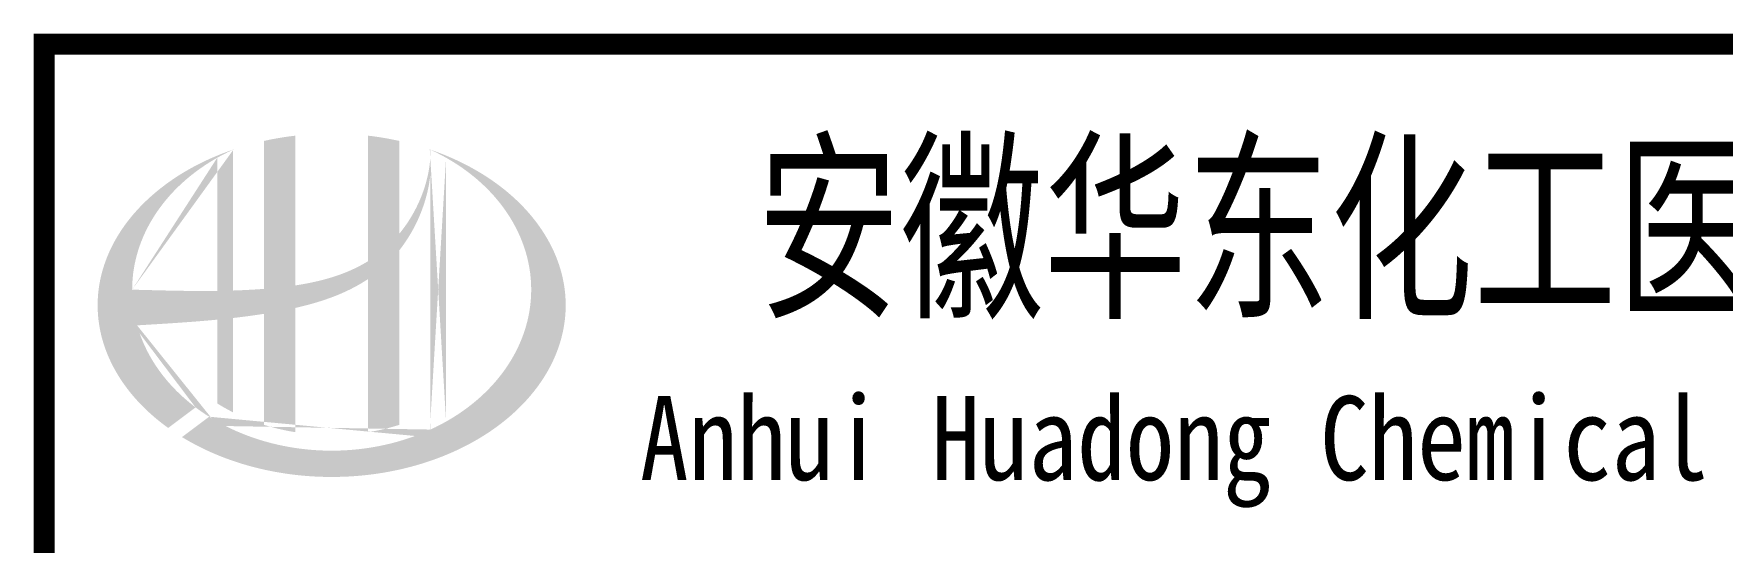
# Model space of a CAD drawing. Extents: x 1234595 to 2088511, y -80443 to 75292.
# Drawn here: x 1412707 to 1418334, y -55259 to -53566 of the extents above; entities that cross this region are included whole.
import ezdxf
from ezdxf.enums import TextEntityAlignment as Align

# ---------------------------------------------------------------- set-up
doc = ezdxf.new("R2010")
doc.units = 0
doc.header["$LTSCALE"] = 1000
doc.header["$MEASUREMENT"] = 0
doc.layers.get('0').update_dxf_attribs({"linetype": 'CONTINUOUS'})
doc.styles.add('ECEC_TQ_S', font='')
doc.styles.get('ECEC_TQ_S').set_extended_font_data('SimSun')

msp = doc.modelspace()

# ---------------------------------------------------------------- hatches: boundary and pattern name
h = msp.add_hatch(color=256)
edge = h.paths.add_edge_path()
edge.add_spline(control_points=[(1413578.3, -54479), (1413584.4, -54477.6), (1413590.5, -54476.2), (1413639.6, -54464.3), (1413682.2, -54451.3), (1413757.2, -54420.2), (1413790.1, -54403.2), (1413821, -54382.6)], knot_values=[61.629012, 61.629012, 61.629012, 61.629012, 63.330431, 63.330431, 75.353634, 75.353634, 85.398649, 85.398649, 85.398649, 85.398649], degree=3, periodic=0)
edge.add_line((1413821, -54382.6), (1413821, -54892.8))
edge.add_spline(control_points=[(1413821, -54892.8), (1413838.2, -54890.1), (1413855.2, -54886.8), (1413889.9, -54878.7), (1413907.6, -54873.9), (1413925, -54868.4)], knot_values=[4.908456, 4.908456, 4.908456, 4.908456, 4.992821, 4.992821, 5.083034, 5.083034, 5.083034, 5.083034], degree=3, periodic=0)
edge.add_line((1413925, -54868.4), (1413925, -54287))
edge.add_spline(control_points=[(1413925, -54287), (1413933.6, -54276), (1413941.8, -54264.7), (1413967.9, -54225), (1413983.6, -54195.1), (1414012.8, -54122.3), (1414024.1, -54078.5), (1414028.7, -54033.2), (1414028.9, -54031.9), (1414029, -54030.6)], knot_values=[97.991744, 97.991744, 97.991744, 97.991744, 101.64219, 101.64219, 110.337975, 110.337975, 121.934322, 121.934322, 122.270691, 122.270691, 122.270691, 122.270691], degree=3, periodic=0)
edge.add_line((1414029, -54030.6), (1414029, -53960.2))
edge.add_spline(control_points=[(1414029, -53960.2), (1414028.9, -53967.9), (1414028.6, -53975.5), (1414028, -53983.2)], knot_values=[126.194075, 126.194075, 126.194075, 126.194075, 128.396762, 128.396762, 128.396762, 128.396762], degree=3, periodic=0)
edge.add_spline(control_points=[(1414028, -53983.2), (1414027.5, -53989.4), (1414026.9, -53995.6), (1414026.1, -54001.8)], knot_values=[124.417049, 124.417049, 124.417049, 124.417049, 126.194075, 126.194075, 126.194075, 126.194075], degree=3, periodic=0)
edge.add_spline(control_points=[(1414026.1, -54001.8), (1414025, -54011), (1414023.5, -54020.1), (1414021.7, -54029.2)], knot_values=[121.80529, 121.80529, 121.80529, 121.80529, 124.417049, 124.417049, 124.417049, 124.417049], degree=3, periodic=0)
edge.add_spline(control_points=[(1414021.7, -54029.2), (1414019.3, -54041.3), (1414016.4, -54053.5), (1414012.9, -54065.5)], knot_values=[118.31574, 118.31574, 118.31574, 118.31574, 121.80529, 121.80529, 121.80529, 121.80529], degree=3, periodic=0)
edge.add_spline(control_points=[(1414012.9, -54065.5), (1414009.4, -54077.6), (1414005.4, -54089.6), (1414000.8, -54101.5)], knot_values=[114.795988, 114.795988, 114.795988, 114.795988, 118.31574, 118.31574, 118.31574, 118.31574], degree=3, periodic=0)
edge.add_spline(control_points=[(1414000.8, -54101.5), (1413996.3, -54113.2), (1413991.4, -54124.7), (1413985.9, -54136)], knot_values=[111.329641, 111.329641, 111.329641, 111.329641, 114.795988, 114.795988, 114.795988, 114.795988], degree=3, periodic=0)
edge.add_spline(control_points=[(1413985.9, -54136), (1413980.4, -54147.6), (1413974.4, -54158.9), (1413967.9, -54170)], knot_values=[107.79529, 107.79529, 107.79529, 107.79529, 111.329641, 111.329641, 111.329641, 111.329641], degree=3, periodic=0)
edge.add_spline(control_points=[(1413967.9, -54170), (1413961.6, -54180.8), (1413954.9, -54191.4), (1413947.8, -54201.7)], knot_values=[104.343579, 104.343579, 104.343579, 104.343579, 107.79529, 107.79529, 107.79529, 107.79529], degree=3, periodic=0)
edge.add_spline(control_points=[(1413947.8, -54201.7), (1413940.6, -54212), (1413933, -54222.1), (1413925, -54231.8)], knot_values=[100.8507, 100.8507, 100.8507, 100.8507, 104.343579, 104.343579, 104.343579, 104.343579], degree=3, periodic=0)
edge.add_line((1413925, -54231.8), (1413925, -53922.5))
edge.add_spline(control_points=[(1413925, -53922.5), (1413890.9, -53915), (1413856.2, -53909.1), (1413821, -53905)], knot_values=[4.423999, 4.423999, 4.423999, 4.423999, 4.558741, 4.558741, 4.558741, 4.558741], degree=3, periodic=0)
edge.add_line((1413821, -53905), (1413821, -54323.1))
edge.add_spline(control_points=[(1413821, -54323.1), (1413749, -54367.7), (1413664.8, -54390.9), (1413578.3, -54403.9)], knot_values=[63.246215, 63.246215, 63.246215, 63.246215, 87.689124, 87.689124, 87.689124, 87.689124], degree=3, periodic=0)
edge.add_line((1413578.3, -54403.9), (1413578.3, -53905))
edge.add_spline(control_points=[(1413578.3, -53905), (1413543.2, -53909.1), (1413508.4, -53914.9), (1413474.3, -53922.5)], knot_values=[4.866038, 4.866038, 4.866038, 4.866038, 5.000777, 5.000777, 5.000777, 5.000777], degree=3, periodic=0)
edge.add_line((1413474.3, -53922.5), (1413474.3, -54415.4))
edge.add_spline(control_points=[(1413474.3, -54415.4), (1413472.6, -54415.5), (1413437.7, -54418.1), (1413403.1, -54419.9), (1413370.3, -54420.9)], knot_values=[43.657356, 43.657356, 43.657356, 43.657356, 44.134253, 53.497092, 53.497092, 53.497092, 53.497092], degree=3, periodic=0)
edge.add_line((1413370.3, -54420.9), (1413370.3, -53951.8))
edge.add_spline(control_points=[(1413370.3, -53951.8), (1413353.3, -53957.6), (1413336.5, -53963.9), (1413320.1, -53970.7)], knot_values=[5.14157, 5.14157, 5.14157, 5.14157, 5.212921, 5.212921, 5.212921, 5.212921], degree=3, periodic=0)
edge.add_spline(control_points=[(1413320.1, -53970.7), (1413313.2, -53973.5), (1413306.4, -53976.4), (1413274.1, -53990.6), (1413249.6, -54002.8), (1413226.1, -54016)], knot_values=[5.212921, 5.212921, 5.212921, 5.212921, 5.24296, 5.24296, 5.355623, 5.355623, 5.355623, 5.355623], degree=3, periodic=0)
edge.add_spline(control_points=[(1413226.1, -54016), (1413211.2, -54024.4), (1413196.8, -54033.1), (1413182.8, -54042.2)], knot_values=[5.355623, 5.355623, 5.355623, 5.355623, 5.426974, 5.426974, 5.426974, 5.426974], degree=3, periodic=0)
edge.add_spline(control_points=[(1413182.8, -54042.2), (1413175.4, -54047.1), (1413168.1, -54052), (1413154.6, -54061.4), (1413148.4, -54066), (1413142.3, -54070.6)], knot_values=[5.426974, 5.426974, 5.426974, 5.426974, 5.464765, 5.464765, 5.498325, 5.498325, 5.498325, 5.498325], degree=3, periodic=0)
edge.add_spline(control_points=[(1413142.3, -54070.6), (1413116.2, -54090.2), (1413092.1, -54111), (1413070.2, -54133)], knot_values=[5.498325, 5.498325, 5.498325, 5.498325, 5.641027, 5.641027, 5.641027, 5.641027], degree=3, periodic=0)
edge.add_spline(control_points=[(1413070.2, -54133), (1413063.2, -54140), (1413056.5, -54147.1), (1413036, -54169.7), (1413023.1, -54185.5), (1413011.3, -54201.7)], knot_values=[5.641027, 5.641027, 5.641027, 5.641027, 5.686569, 5.686569, 5.783729, 5.783729, 5.783729, 5.783729], degree=3, periodic=0)
edge.add_spline(control_points=[(1413011.3, -54201.7), (1412996.2, -54222.5), (1412982.9, -54243.9), (1412969.8, -54268.9), (1412968.2, -54272), (1412966.6, -54275.2)], knot_values=[5.783729, 5.783729, 5.783729, 5.783729, 5.908374, 5.908374, 5.92643, 5.92643, 5.92643, 5.92643], degree=3, periodic=0)
edge.add_spline(control_points=[(1412966.6, -54275.2), (1412954.1, -54300.3), (1412944.1, -54326), (1412936.6, -54351.9)], knot_values=[5.92643, 5.92643, 5.92643, 5.92643, 6.069132, 6.069132, 6.069132, 6.069132], degree=3, periodic=0)
edge.add_spline(control_points=[(1412936.6, -54351.9), (1412933.4, -54363), (1412930.6, -54374.2), (1412925.2, -54400.3), (1412923, -54415.4), (1412921.5, -54430.4)], knot_values=[6.069132, 6.069132, 6.069132, 6.069132, 6.130179, 6.130179, 6.211834, 6.211834, 6.211834, 6.211834], degree=3, periodic=0)
edge.add_spline(control_points=[(1412921.5, -54430.4), (1412920.3, -54443.6), (1412919.7, -54456.8), (1412919.7, -54470)], knot_values=[6.211834, 6.211834, 6.211834, 6.211834, 6.283185, 6.283185, 6.283185, 6.283185], degree=3, periodic=0)
edge.add_spline(control_points=[(1412919.7, -54470), (1412919.7, -54479.3), (1412920, -54488.7), (1412920.6, -54498)], knot_values=[6.283185, 6.283185, 6.283185, 6.283185, 6.333655, 6.333655, 6.333655, 6.333655], degree=3, periodic=0)
edge.add_spline(control_points=[(1412920.6, -54498), (1412921.9, -54516.6), (1412924.4, -54535.2), (1412928.1, -54553.7)], knot_values=[6.333655, 6.333655, 6.333655, 6.333655, 6.434594, 6.434594, 6.434594, 6.434594], degree=3, periodic=0)
edge.add_spline(control_points=[(1412928.1, -54553.7), (1412928.4, -54555), (1412928.6, -54556.2), (1412932.6, -54574.7), (1412937.3, -54591.9), (1412943.2, -54608.9)], knot_values=[6.434594, 6.434594, 6.434594, 6.434594, 6.441278, 6.441278, 6.535532, 6.535532, 6.535532, 6.535532], degree=3, periodic=0)
edge.add_spline(control_points=[(1412943.2, -54608.9), (1412949.5, -54627.1), (1412957, -54645.2), (1412965.7, -54662.9)], knot_values=[6.535532, 6.535532, 6.535532, 6.535532, 6.636471, 6.636471, 6.636471, 6.636471], degree=3, periodic=0)
edge.add_spline(control_points=[(1412965.7, -54662.9), (1412967.9, -54667.4), (1412970.2, -54671.9), (1412979.6, -54689.5), (1412987.2, -54702.6), (1412995.6, -54715.4)], knot_values=[6.636471, 6.636471, 6.636471, 6.636471, 6.661894, 6.661894, 6.73741, 6.73741, 6.73741, 6.73741], degree=3, periodic=0)
edge.add_spline(control_points=[(1412995.6, -54715.4), (1413006.8, -54732.6), (1413019.2, -54749.4), (1413032.7, -54765.8)], knot_values=[6.73741, 6.73741, 6.73741, 6.73741, 6.838349, 6.838349, 6.838349, 6.838349], degree=3, periodic=0)
edge.add_spline(control_points=[(1413032.7, -54765.8), (1413038.6, -54772.9), (1413044.7, -54780), (1413059.3, -54795.9), (1413067.8, -54804.8), (1413076.7, -54813.4)], knot_values=[6.838349, 6.838349, 6.838349, 6.838349, 6.88251, 6.88251, 6.939288, 6.939288, 6.939288, 6.939288], degree=3, periodic=0)
edge.add_spline(control_points=[(1413076.7, -54813.4), (1413092.5, -54828.8), (1413109.3, -54843.6), (1413127.2, -54857.8)], knot_values=[6.939288, 6.939288, 6.939288, 6.939288, 7.040227, 7.040227, 7.040227, 7.040227], degree=3, periodic=0)
edge.add_spline(control_points=[(1413127.2, -54857.8), (1413136.2, -54864.9), (1413145.4, -54871.9), (1413154.8, -54878.6)], knot_values=[7.040227, 7.040227, 7.040227, 7.040227, 7.090696, 7.090696, 7.090696, 7.090696], degree=3, periodic=0)
edge.add_line((1413154.8, -54878.6), (1413246, -54810.3))
edge.add_ellipse((1413699.7, -54418), major_axis=(665, 0), ratio=0.806676, start_angle=192.819, end_angle=226.9853, ccw=False)
edge.add_spline(control_points=[(1413051.2, -54537), (1413075.3, -54535.5), (1413099.3, -54534.1), (1413188, -54528.6), (1413252.8, -54524.2), (1413318.3, -54517.9)], knot_values=[11.398263, 11.398263, 11.398263, 11.398263, 18.40729, 18.40729, 37.18094, 37.18094, 37.18094, 37.18094], degree=3, periodic=0)
edge.add_line((1413318.3, -54517.9), (1413318.3, -54797))
edge.add_spline(control_points=[(1413318.3, -54797), (1413321.9, -54799.2), (1413325.5, -54801.4), (1413342.4, -54811.6), (1413356.2, -54819.2), (1413370.3, -54826.3)], knot_values=[4.049945, 4.049945, 4.049945, 4.049945, 4.072021, 4.072021, 4.153257, 4.153257, 4.153257, 4.153257], degree=3, periodic=0)
edge.add_line((1413370.3, -54826.3), (1413370.3, -54512.5))
edge.add_spline(control_points=[(1413370.3, -54512.5), (1413402.5, -54508.8), (1413434.9, -54504.6), (1413469.8, -54499.2), (1413472, -54498.8), (1413474.3, -54498.5)], knot_values=[42.135009, 42.135009, 42.135009, 42.135009, 51.307228, 51.307228, 51.948574, 51.948574, 51.948574, 51.948574], degree=3, periodic=0)
edge.add_line((1413474.3, -54498.5), (1413474.3, -54868.4))
edge.add_spline(control_points=[(1413474.3, -54868.4), (1413508, -54879), (1413542.8, -54887.1), (1413578.3, -54892.8)], knot_values=[4.34174, 4.34174, 4.34174, 4.34174, 4.516316, 4.516316, 4.516316, 4.516316], degree=3, periodic=0)
edge.add_line((1413578.3, -54892.8), (1413578.3, -54479))
edge = h.paths.add_edge_path(flags=16)
edge.add_ellipse((1413699.7, -54418), major_axis=(665, 0), ratio=0.806676, start_angle=124.9875, end_angle=179.999, ccw=False)
edge.add_line((1413318.3, -53978.5), (1413318.3, -54422.1))
edge.add_spline(control_points=[(1413318.3, -54422.1), (1413223, -54423.4), (1413129, -54420.4), (1413034.6, -54418)], knot_values=[11.27373, 11.27373, 11.27373, 11.27373, 38.687513, 38.687513, 38.687513, 38.687513], degree=3, periodic=0)
edge = h.paths.add_edge_path()
edge.add_spline(control_points=[(1413200.8, -54909.1), (1413231.9, -54928.1), (1413265, -54945.4), (1413349.6, -54982.6), (1413402.9, -55000.5), (1413513.6, -55027), (1413571.1, -55035.8), (1413687.2, -55043.5), (1413745.9, -55042.6), (1413861.5, -55031.1), (1413918.4, -55020.6), (1414027.4, -54990.5), (1414079.5, -54971), (1414176.4, -54924.1), (1414221.2, -54896.8), (1414301.2, -54835.8), (1414336.3, -54802.2), (1414395.7, -54730.8), (1414419.8, -54692.9), (1414456.2, -54614.8), (1414468.4, -54574.5), (1414481, -54493.4), (1414481.3, -54452.4), (1414469.8, -54370.9), (1414458, -54330.4), (1414422.4, -54251.7), (1414398.6, -54213.5), (1414339.8, -54141.3), (1414304.8, -54107.3), (1414225, -54045.7), (1414180.2, -54018), (1414099, -53978.2), (1414064.6, -53964), (1414029, -53951.8)], knot_values=[0.886421, 0.886421, 0.886421, 0.886421, 1.040557, 1.040557, 1.261172, 1.261172, 1.481788, 1.481788, 1.702404, 1.702404, 1.92302, 1.92302, 2.143636, 2.143636, 2.364252, 2.364252, 2.584868, 2.584868, 2.805484, 2.805484, 3.026099, 3.026099, 3.246715, 3.246715, 3.46852, 3.46852, 3.690325, 3.690325, 3.91213, 3.91213, 4.133935, 4.133935, 4.283209, 4.283209, 4.283209, 4.283209], degree=3, periodic=0)
edge.add_line((1414029, -53951.8), (1414029, -53951.8))
edge.add_spline(control_points=[(1414029, -53951.9), (1414029, -53954.7), (1414029, -53957.4), (1414029, -53960.2)], knot_values=[128.396762, 128.396762, 128.396762, 128.396762, 129.192193, 129.192193, 129.192193, 129.192193], degree=3, periodic=0)
edge.add_line((1414029, -53960.2), (1414029, -54884.1))
edge.add_ellipse((1413699.7, -54418), major_axis=(665, 0), ratio=0.806676, start_angle=232.1054, end_angle=299.6833, ccw=False)
edge.add_line((1413291.2, -54841.3), (1413200.8, -54909.1))
edge = h.paths.add_edge_path(flags=16)
edge.add_ellipse((1413699.7, -54418), major_axis=(665, 0), ratio=0.806676, start_angle=304.9875, end_angle=415.0121, ccw=False)
edge.add_line((1414081, -54857.5), (1414081, -53978.5))
h = msp.add_hatch(color=256)
edge = h.paths.add_edge_path()
edge.add_spline(control_points=[(1413578.3, -54479), (1413584.4, -54477.6), (1413590.5, -54476.2), (1413639.6, -54464.3), (1413682.2, -54451.3), (1413757.2, -54420.2), (1413790.1, -54403.2), (1413821, -54382.6)], knot_values=[61.629012, 61.629012, 61.629012, 61.629012, 63.330431, 63.330431, 75.353634, 75.353634, 85.398649, 85.398649, 85.398649, 85.398649], degree=3, periodic=0)
edge.add_line((1413821, -54382.6), (1413821, -54892.8))
edge.add_spline(control_points=[(1413821, -54892.8), (1413838.2, -54890.1), (1413855.2, -54886.8), (1413889.9, -54878.7), (1413907.6, -54873.9), (1413925, -54868.4)], knot_values=[4.908456, 4.908456, 4.908456, 4.908456, 4.992821, 4.992821, 5.083034, 5.083034, 5.083034, 5.083034], degree=3, periodic=0)
edge.add_line((1413925, -54868.4), (1413925, -54287))
edge.add_spline(control_points=[(1413925, -54287), (1413933.6, -54276), (1413941.8, -54264.7), (1413967.9, -54225), (1413983.6, -54195.1), (1414012.8, -54122.3), (1414024.1, -54078.5), (1414028.7, -54033.2), (1414028.9, -54031.9), (1414029, -54030.6)], knot_values=[97.991744, 97.991744, 97.991744, 97.991744, 101.64219, 101.64219, 110.337975, 110.337975, 121.934322, 121.934322, 122.270691, 122.270691, 122.270691, 122.270691], degree=3, periodic=0)
edge.add_line((1414029, -54030.6), (1414029, -53960.2))
edge.add_spline(control_points=[(1414029, -53960.2), (1414028.9, -53967.9), (1414028.6, -53975.5), (1414028, -53983.2)], knot_values=[126.194075, 126.194075, 126.194075, 126.194075, 128.396762, 128.396762, 128.396762, 128.396762], degree=3, periodic=0)
edge.add_spline(control_points=[(1414028, -53983.2), (1414027.5, -53989.4), (1414026.9, -53995.6), (1414026.1, -54001.8)], knot_values=[124.417049, 124.417049, 124.417049, 124.417049, 126.194075, 126.194075, 126.194075, 126.194075], degree=3, periodic=0)
edge.add_spline(control_points=[(1414026.1, -54001.8), (1414025, -54011), (1414023.5, -54020.1), (1414021.7, -54029.2)], knot_values=[121.80529, 121.80529, 121.80529, 121.80529, 124.417049, 124.417049, 124.417049, 124.417049], degree=3, periodic=0)
edge.add_spline(control_points=[(1414021.7, -54029.2), (1414019.3, -54041.3), (1414016.4, -54053.5), (1414012.9, -54065.5)], knot_values=[118.31574, 118.31574, 118.31574, 118.31574, 121.80529, 121.80529, 121.80529, 121.80529], degree=3, periodic=0)
edge.add_spline(control_points=[(1414012.9, -54065.5), (1414009.4, -54077.6), (1414005.4, -54089.6), (1414000.8, -54101.5)], knot_values=[114.795988, 114.795988, 114.795988, 114.795988, 118.31574, 118.31574, 118.31574, 118.31574], degree=3, periodic=0)
edge.add_spline(control_points=[(1414000.8, -54101.5), (1413996.3, -54113.2), (1413991.4, -54124.7), (1413985.9, -54136)], knot_values=[111.329641, 111.329641, 111.329641, 111.329641, 114.795988, 114.795988, 114.795988, 114.795988], degree=3, periodic=0)
edge.add_spline(control_points=[(1413985.9, -54136), (1413980.4, -54147.6), (1413974.4, -54158.9), (1413967.9, -54170)], knot_values=[107.79529, 107.79529, 107.79529, 107.79529, 111.329641, 111.329641, 111.329641, 111.329641], degree=3, periodic=0)
edge.add_spline(control_points=[(1413967.9, -54170), (1413961.6, -54180.8), (1413954.9, -54191.4), (1413947.8, -54201.7)], knot_values=[104.343579, 104.343579, 104.343579, 104.343579, 107.79529, 107.79529, 107.79529, 107.79529], degree=3, periodic=0)
edge.add_spline(control_points=[(1413947.8, -54201.7), (1413940.6, -54212), (1413933, -54222.1), (1413925, -54231.8)], knot_values=[100.8507, 100.8507, 100.8507, 100.8507, 104.343579, 104.343579, 104.343579, 104.343579], degree=3, periodic=0)
edge.add_line((1413925, -54231.8), (1413925, -53922.5))
edge.add_spline(control_points=[(1413925, -53922.5), (1413890.9, -53915), (1413856.2, -53909.1), (1413821, -53905)], knot_values=[4.423999, 4.423999, 4.423999, 4.423999, 4.558741, 4.558741, 4.558741, 4.558741], degree=3, periodic=0)
edge.add_line((1413821, -53905), (1413821, -54323.1))
edge.add_spline(control_points=[(1413821, -54323.1), (1413749, -54367.7), (1413664.8, -54390.9), (1413578.3, -54403.9)], knot_values=[63.246215, 63.246215, 63.246215, 63.246215, 87.689124, 87.689124, 87.689124, 87.689124], degree=3, periodic=0)
edge.add_line((1413578.3, -54403.9), (1413578.3, -53905))
edge.add_spline(control_points=[(1413578.3, -53905), (1413543.2, -53909.1), (1413508.4, -53914.9), (1413474.3, -53922.5)], knot_values=[4.866038, 4.866038, 4.866038, 4.866038, 5.000777, 5.000777, 5.000777, 5.000777], degree=3, periodic=0)
edge.add_line((1413474.3, -53922.5), (1413474.3, -54415.4))
edge.add_spline(control_points=[(1413474.3, -54415.4), (1413472.6, -54415.5), (1413437.7, -54418.1), (1413403.1, -54419.9), (1413370.3, -54420.9)], knot_values=[43.657356, 43.657356, 43.657356, 43.657356, 44.134253, 53.497092, 53.497092, 53.497092, 53.497092], degree=3, periodic=0)
edge.add_line((1413370.3, -54420.9), (1413370.3, -53951.8))
edge.add_spline(control_points=[(1413370.3, -53951.8), (1413353.3, -53957.6), (1413336.5, -53963.9), (1413320.1, -53970.7)], knot_values=[5.14157, 5.14157, 5.14157, 5.14157, 5.212921, 5.212921, 5.212921, 5.212921], degree=3, periodic=0)
edge.add_spline(control_points=[(1413320.1, -53970.7), (1413313.2, -53973.5), (1413306.4, -53976.4), (1413274.1, -53990.6), (1413249.6, -54002.8), (1413226.1, -54016)], knot_values=[5.212921, 5.212921, 5.212921, 5.212921, 5.24296, 5.24296, 5.355623, 5.355623, 5.355623, 5.355623], degree=3, periodic=0)
edge.add_spline(control_points=[(1413226.1, -54016), (1413211.2, -54024.4), (1413196.8, -54033.1), (1413182.8, -54042.2)], knot_values=[5.355623, 5.355623, 5.355623, 5.355623, 5.426974, 5.426974, 5.426974, 5.426974], degree=3, periodic=0)
edge.add_spline(control_points=[(1413182.8, -54042.2), (1413175.4, -54047.1), (1413168.1, -54052), (1413154.6, -54061.4), (1413148.4, -54066), (1413142.3, -54070.6)], knot_values=[5.426974, 5.426974, 5.426974, 5.426974, 5.464765, 5.464765, 5.498325, 5.498325, 5.498325, 5.498325], degree=3, periodic=0)
edge.add_spline(control_points=[(1413142.3, -54070.6), (1413116.2, -54090.2), (1413092.1, -54111), (1413070.2, -54133)], knot_values=[5.498325, 5.498325, 5.498325, 5.498325, 5.641027, 5.641027, 5.641027, 5.641027], degree=3, periodic=0)
edge.add_spline(control_points=[(1413070.2, -54133), (1413063.2, -54140), (1413056.5, -54147.1), (1413036, -54169.7), (1413023.1, -54185.5), (1413011.3, -54201.7)], knot_values=[5.641027, 5.641027, 5.641027, 5.641027, 5.686569, 5.686569, 5.783729, 5.783729, 5.783729, 5.783729], degree=3, periodic=0)
edge.add_spline(control_points=[(1413011.3, -54201.7), (1412996.2, -54222.5), (1412982.9, -54243.9), (1412969.8, -54268.9), (1412968.2, -54272), (1412966.6, -54275.2)], knot_values=[5.783729, 5.783729, 5.783729, 5.783729, 5.908374, 5.908374, 5.92643, 5.92643, 5.92643, 5.92643], degree=3, periodic=0)
edge.add_spline(control_points=[(1412966.6, -54275.2), (1412954.1, -54300.3), (1412944.1, -54326), (1412936.6, -54351.9)], knot_values=[5.92643, 5.92643, 5.92643, 5.92643, 6.069132, 6.069132, 6.069132, 6.069132], degree=3, periodic=0)
edge.add_spline(control_points=[(1412936.6, -54351.9), (1412933.4, -54363), (1412930.6, -54374.2), (1412925.2, -54400.3), (1412923, -54415.4), (1412921.5, -54430.4)], knot_values=[6.069132, 6.069132, 6.069132, 6.069132, 6.130179, 6.130179, 6.211834, 6.211834, 6.211834, 6.211834], degree=3, periodic=0)
edge.add_spline(control_points=[(1412921.5, -54430.4), (1412920.3, -54443.6), (1412919.7, -54456.8), (1412919.7, -54470)], knot_values=[6.211834, 6.211834, 6.211834, 6.211834, 6.283185, 6.283185, 6.283185, 6.283185], degree=3, periodic=0)
edge.add_spline(control_points=[(1412919.7, -54470), (1412919.7, -54479.3), (1412920, -54488.7), (1412920.6, -54498)], knot_values=[6.283185, 6.283185, 6.283185, 6.283185, 6.333655, 6.333655, 6.333655, 6.333655], degree=3, periodic=0)
edge.add_spline(control_points=[(1412920.6, -54498), (1412921.9, -54516.6), (1412924.4, -54535.2), (1412928.1, -54553.7)], knot_values=[6.333655, 6.333655, 6.333655, 6.333655, 6.434594, 6.434594, 6.434594, 6.434594], degree=3, periodic=0)
edge.add_spline(control_points=[(1412928.1, -54553.7), (1412928.4, -54555), (1412928.6, -54556.2), (1412932.6, -54574.7), (1412937.3, -54591.9), (1412943.2, -54608.9)], knot_values=[6.434594, 6.434594, 6.434594, 6.434594, 6.441278, 6.441278, 6.535532, 6.535532, 6.535532, 6.535532], degree=3, periodic=0)
edge.add_spline(control_points=[(1412943.2, -54608.9), (1412949.5, -54627.1), (1412957, -54645.2), (1412965.7, -54662.9)], knot_values=[6.535532, 6.535532, 6.535532, 6.535532, 6.636471, 6.636471, 6.636471, 6.636471], degree=3, periodic=0)
edge.add_spline(control_points=[(1412965.7, -54662.9), (1412967.9, -54667.4), (1412970.2, -54671.9), (1412979.6, -54689.5), (1412987.2, -54702.6), (1412995.6, -54715.4)], knot_values=[6.636471, 6.636471, 6.636471, 6.636471, 6.661894, 6.661894, 6.73741, 6.73741, 6.73741, 6.73741], degree=3, periodic=0)
edge.add_spline(control_points=[(1412995.6, -54715.4), (1413006.8, -54732.6), (1413019.2, -54749.4), (1413032.7, -54765.8)], knot_values=[6.73741, 6.73741, 6.73741, 6.73741, 6.838349, 6.838349, 6.838349, 6.838349], degree=3, periodic=0)
edge.add_spline(control_points=[(1413032.7, -54765.8), (1413038.6, -54772.9), (1413044.7, -54780), (1413059.3, -54795.9), (1413067.8, -54804.8), (1413076.7, -54813.4)], knot_values=[6.838349, 6.838349, 6.838349, 6.838349, 6.88251, 6.88251, 6.939288, 6.939288, 6.939288, 6.939288], degree=3, periodic=0)
edge.add_spline(control_points=[(1413076.7, -54813.4), (1413092.5, -54828.8), (1413109.3, -54843.6), (1413127.2, -54857.8)], knot_values=[6.939288, 6.939288, 6.939288, 6.939288, 7.040227, 7.040227, 7.040227, 7.040227], degree=3, periodic=0)
edge.add_spline(control_points=[(1413127.2, -54857.8), (1413136.2, -54864.9), (1413145.4, -54871.9), (1413154.8, -54878.6)], knot_values=[7.040227, 7.040227, 7.040227, 7.040227, 7.090696, 7.090696, 7.090696, 7.090696], degree=3, periodic=0)
edge.add_line((1413154.8, -54878.6), (1413246, -54810.3))
edge.add_ellipse((1413699.7, -54418), major_axis=(665, 0), ratio=0.806676, start_angle=192.819, end_angle=226.9853, ccw=False)
edge.add_spline(control_points=[(1413051.2, -54537), (1413075.3, -54535.5), (1413099.3, -54534.1), (1413188, -54528.6), (1413252.8, -54524.2), (1413318.3, -54517.9)], knot_values=[11.398263, 11.398263, 11.398263, 11.398263, 18.40729, 18.40729, 37.18094, 37.18094, 37.18094, 37.18094], degree=3, periodic=0)
edge.add_line((1413318.3, -54517.9), (1413318.3, -54797))
edge.add_spline(control_points=[(1413318.3, -54797), (1413321.9, -54799.2), (1413325.5, -54801.4), (1413342.4, -54811.6), (1413356.2, -54819.2), (1413370.3, -54826.3)], knot_values=[4.049945, 4.049945, 4.049945, 4.049945, 4.072021, 4.072021, 4.153257, 4.153257, 4.153257, 4.153257], degree=3, periodic=0)
edge.add_line((1413370.3, -54826.3), (1413370.3, -54512.5))
edge.add_spline(control_points=[(1413370.3, -54512.5), (1413402.5, -54508.8), (1413434.9, -54504.6), (1413469.8, -54499.2), (1413472, -54498.8), (1413474.3, -54498.5)], knot_values=[42.135009, 42.135009, 42.135009, 42.135009, 51.307228, 51.307228, 51.948574, 51.948574, 51.948574, 51.948574], degree=3, periodic=0)
edge.add_line((1413474.3, -54498.5), (1413474.3, -54868.4))
edge.add_spline(control_points=[(1413474.3, -54868.4), (1413508, -54879), (1413542.8, -54887.1), (1413578.3, -54892.8)], knot_values=[4.34174, 4.34174, 4.34174, 4.34174, 4.516316, 4.516316, 4.516316, 4.516316], degree=3, periodic=0)
edge.add_line((1413578.3, -54892.8), (1413578.3, -54479))
edge = h.paths.add_edge_path(flags=16)
edge.add_ellipse((1413699.7, -54418), major_axis=(665, 0), ratio=0.806676, start_angle=124.9875, end_angle=179.999, ccw=False)
edge.add_line((1413318.3, -53978.5), (1413318.3, -54422.1))
edge.add_spline(control_points=[(1413318.3, -54422.1), (1413223, -54423.4), (1413129, -54420.4), (1413034.6, -54418)], knot_values=[11.27373, 11.27373, 11.27373, 11.27373, 38.687513, 38.687513, 38.687513, 38.687513], degree=3, periodic=0)
edge = h.paths.add_edge_path()
edge.add_spline(control_points=[(1413200.8, -54909.1), (1413231.9, -54928.1), (1413265, -54945.4), (1413349.6, -54982.6), (1413402.9, -55000.5), (1413513.6, -55027), (1413571.1, -55035.8), (1413687.2, -55043.5), (1413745.9, -55042.6), (1413861.5, -55031.1), (1413918.4, -55020.6), (1414027.4, -54990.5), (1414079.5, -54971), (1414176.4, -54924.1), (1414221.2, -54896.8), (1414301.2, -54835.8), (1414336.3, -54802.2), (1414395.7, -54730.8), (1414419.8, -54692.9), (1414456.2, -54614.8), (1414468.4, -54574.5), (1414481, -54493.4), (1414481.3, -54452.4), (1414469.8, -54370.9), (1414458, -54330.4), (1414422.4, -54251.7), (1414398.6, -54213.5), (1414339.8, -54141.3), (1414304.8, -54107.3), (1414225, -54045.7), (1414180.2, -54018), (1414099, -53978.2), (1414064.6, -53964), (1414029, -53951.8)], knot_values=[0.886421, 0.886421, 0.886421, 0.886421, 1.040557, 1.040557, 1.261172, 1.261172, 1.481788, 1.481788, 1.702404, 1.702404, 1.92302, 1.92302, 2.143636, 2.143636, 2.364252, 2.364252, 2.584868, 2.584868, 2.805484, 2.805484, 3.026099, 3.026099, 3.246715, 3.246715, 3.46852, 3.46852, 3.690325, 3.690325, 3.91213, 3.91213, 4.133935, 4.133935, 4.283209, 4.283209, 4.283209, 4.283209], degree=3, periodic=0)
edge.add_line((1414029, -53951.8), (1414029, -53951.8))
edge.add_spline(control_points=[(1414029, -53951.9), (1414029, -53954.7), (1414029, -53957.4), (1414029, -53960.2)], knot_values=[128.396762, 128.396762, 128.396762, 128.396762, 129.192193, 129.192193, 129.192193, 129.192193], degree=3, periodic=0)
edge.add_line((1414029, -53960.2), (1414029, -54884.1))
edge.add_ellipse((1413699.7, -54418), major_axis=(665, 0), ratio=0.806676, start_angle=232.1054, end_angle=299.6833, ccw=False)
edge.add_line((1413291.2, -54841.3), (1413200.8, -54909.1))
edge = h.paths.add_edge_path(flags=16)
edge.add_ellipse((1413699.7, -54418), major_axis=(665, 0), ratio=0.806676, start_angle=304.9875, end_angle=415.0121, ccw=False)
edge.add_line((1414081, -54857.5), (1414081, -53978.5))

# ---------------------------------------------------------------- linework, layer by layer
at = {"const_width": 70}
msp.add_lwpolyline([(1412741.8, -53600.6), (1412741.8, -59600.6)], dxfattribs=at)
msp.add_lwpolyline([(1430741.8, -53600.6, 70, 70, 0), (1412741.8, -53600.6, 70, 70, 0), (1412741.8, -59600.6, 0, 0, 0)], format="xyseb")

# ---------------------------------------------------------------- texts
at = {"style": 'ECEC_TQ_S'}
for s, height, width, p in [('安徽华东化工医药工程有限责任公司', 500, 0.7, (1418936.7, -54200.6)), ('安徽华东化工医药工程有限责任公司', 500, 0.7, (1418936.7, -54200.6)), ('Anhui Huadong Chemical & Medical Engineering Co.,Ltd', 280, 0.85, (1418936.7, -54950.6)), ('Anhui Huadong Chemical & Medical Engineering Co.,Ltd', 280, 0.85, (1418936.7, -54950.6))]:
    msp.add_text(s, height=height, dxfattribs=dict(at, width=width)).set_placement(p, align=Align.MIDDLE)

doc.saveas('drawing.dxf')
